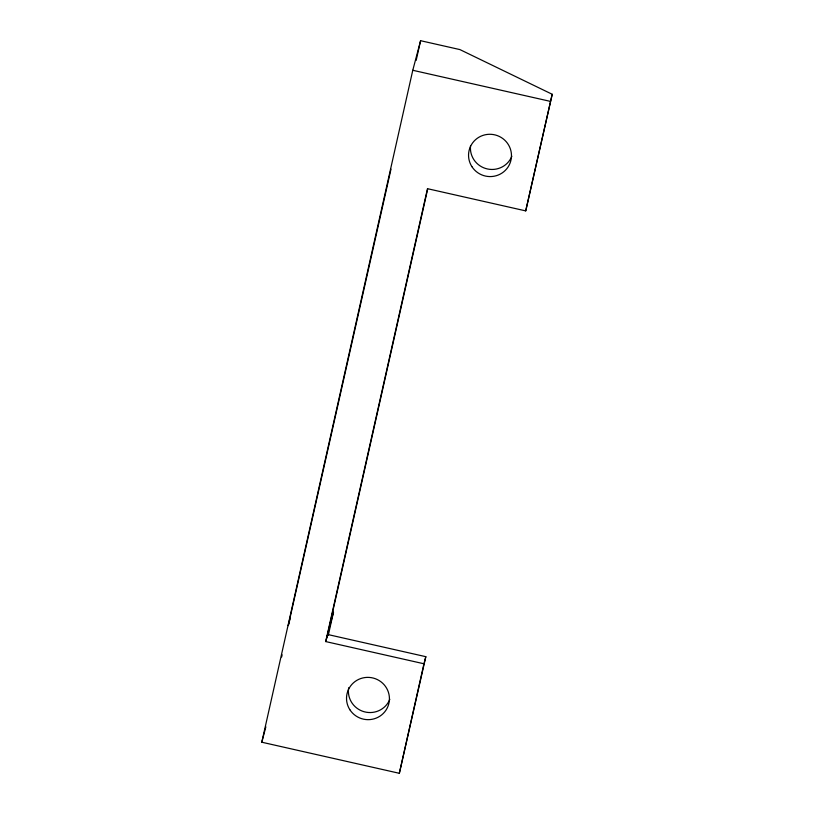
<?xml version="1.0" encoding="UTF-8"?>
<svg xmlns="http://www.w3.org/2000/svg" width="814" height="814" viewBox="0 0 814 814"><rect width="100%" height="100%" fill="white"/><g stroke="black" fill="none" stroke-linecap="round" stroke-linejoin="round"><path stroke-width="1.22" d="M425.824 656.684L399.338 773.3L261.793 742.215L412.779 70.279L420.594 40.7L459.9 49.583L552.207 94.271L525.722 210.887L427.472 188.685L325.702 641.574L423.952 663.776L425.824 656.684L327.584 634.472L427.676 189.031M416.168 60.389L420.594 40.7M326.75 638.186L327.299 635.714M328.246 635.469L333.516 611.996L325.702 641.574M399.338 773.3L423.952 663.776M525.722 210.887L552.207 94.271M281.634 657L282.132 654.812M390.985 169.149L288.278 625.6L290.16 618.498M261.793 742.215L265.863 726.831M412.779 70.279L550.325 101.363M511.853 156.237A21.49 21.133 14.8 0 1 470.553 145.767M389.825 699.318A21.49 21.133 14.8 0 1 348.677 687.759M471.906 166.656A21.49 21.133 14.8 0 0 509.055 165.334A21.49 21.133 14.8 0 0 489.051 134.29A21.49 21.133 14.8 0 0 471.906 166.656M349.878 709.747A21.49 21.133 14.8 0 0 387.016 708.424A21.49 21.133 14.8 0 0 367.022 677.38A21.49 21.133 14.8 0 0 349.878 709.747"/></g></svg>
